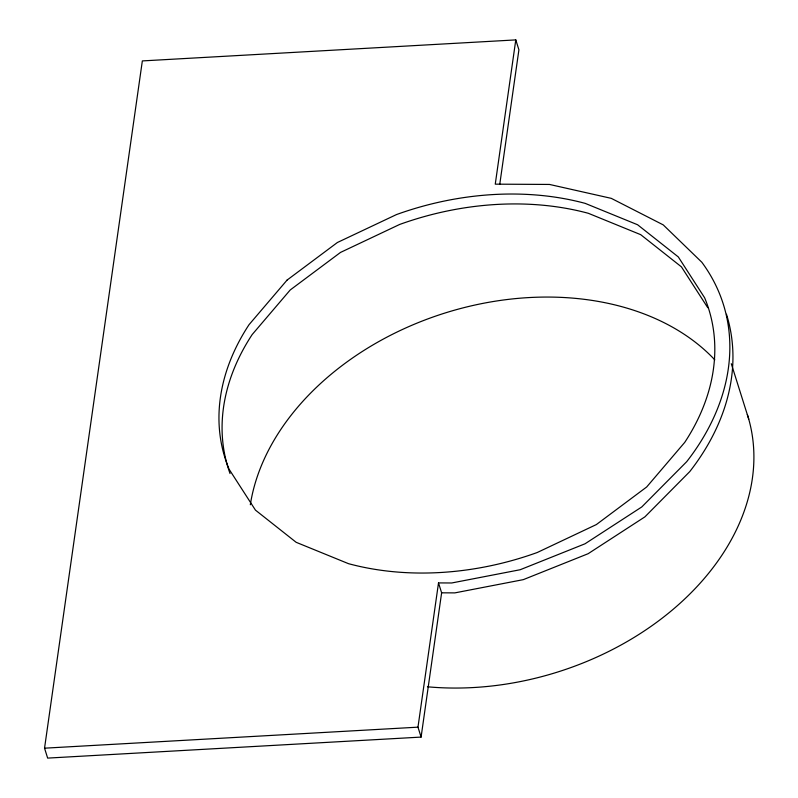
<?xml version="1.0" encoding="UTF-8"?>
<svg xmlns="http://www.w3.org/2000/svg" width="798" height="798" viewBox="0 0 798 798"><rect width="100%" height="100%" fill="white"/><g stroke="black" fill="none" stroke-linecap="round" stroke-linejoin="round"><path stroke-width="1.2" d="M515.787 39.9L495.259 184.158L549.473 184.438L611.278 198.353L663.238 224.886L701.821 262.233A262.811 191.47 -17.5 0 1 686.689 461.693L641.792 506.939L585.014 543.797L520.176 569.732L451.718 582.979L438.511 582.909L441.623 592.824L421.095 737.083L47.651 758.1L44.538 748.185L142.343 60.917L515.787 39.9L518.909 49.815L499.777 184.208M421.095 737.083L417.972 727.168L438.511 582.909M44.538 748.185L417.972 727.168M441.623 592.824L454.84 592.884L523.298 579.647L588.126 553.712L644.914 516.855L689.771 471.588A262.811 191.47 -17.5 0 0 726.459 314.232M707.746 307.669L681.432 266.861L640.714 234.672L588.365 213.305A256.248 186.692 -17.5 0 0 399.648 224.457L340.517 252.417L290.203 289.983L252.148 334.601A247.52 180.338 -17.5 0 0 230.043 473.543M731.287 363.708L748.753 419.169M747.347 414.491A258.223 188.129 -17.5 0 1 673.741 608.814A258.223 188.129 -17.5 0 1 427.449 686.789M250.323 504.765A258.223 188.129 -17.5 0 1 445.583 312.836A258.223 188.129 -17.5 0 1 714.799 359.848M287.081 280.078L249.026 324.696A247.52 180.338 -17.5 0 0 229.136 469.304L255.45 510.122L296.168 542.311L348.517 563.677A256.248 186.692 -17.5 0 0 537.234 552.515L596.365 524.565L646.679 486.989L684.744 442.371A247.52 180.338 -17.5 0 0 704.624 297.764L678.32 256.946L637.602 224.757L585.243 203.39A256.248 186.692 -17.5 0 0 396.526 214.552L337.394 242.502L287.081 280.078"/></g></svg>
